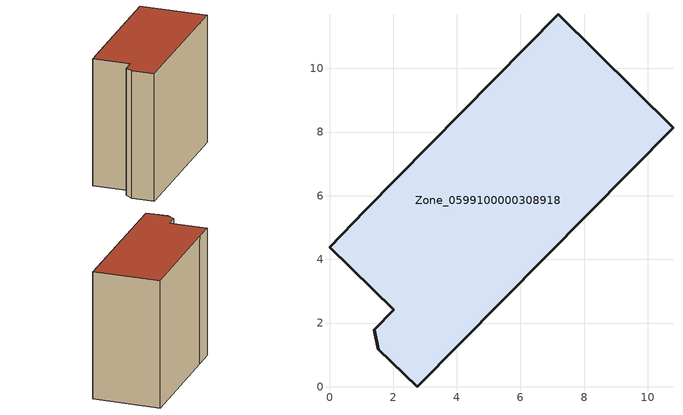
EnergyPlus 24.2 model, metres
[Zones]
Zone_0599100000308918
 floor ground (C_G): 0,4.38 1.13,5.54 7.19,11.7 10.79,8.14 2.76,0 1.53,1.18 1.41,1.79 2.01,2.42 z0
 wall outside (C_F): 1.13,5.54 0,4.38 2.01,2.42 1.41,1.79 1.53,1.18 2.76,0 10.79,8.14 7.19,11.7 1.13,5.54 z0:9.82
 roof outside (C_R): 1.53,1.18 2.76,0 10.79,8.14 7.19,11.7 1.13,5.54 0,4.38 2.01,2.42 1.41,1.79 z9.82
[BUILDING]
Pand.0599100000308918: North Axis=0; Terrain=City; Loads Convergence Tolerance Value=0.04; Temperature Convergence Tolerance Value=0.4; Solar Distribution=FullExterior; Maximum Number of Warmup Days=25; Minimum Number of Warmup Days=1
[Site:Location]
Rotterdam.The.Hague.AP_ZH_NLD Design_Conditions: Latitude=51.96; Longitude=4.45; Time Zone=1; Elevation=-4.5
[SITE:GROUNDTEMPERATURE:BUILDINGSURFACE]
18, 18, 18, 18, 18, 18, 18, 18, 18, 18, 18, 18
[MATERIAL] Thermal Absorptance=0.9; Solar Absorptance=0.7; Visible Absorptance=0.7
Name | Roughness | Thickness | Conductivity | Density | Specific Heat
G.TI.1946 | MediumSmooth | 0.15 | 1 | 540 | 1210
F.TI.1946 | Rough | 0.3 | 0.857143 | 1920 | 840
R.TI.1946 | MediumRough | 0.2 | 0.1 | 1500 | 1000
[CONSTRUCTION]
C_G: G.TI.1946
C_F: F.TI.1946
C_R: R.TI.1946
[ZONE]
Zone_0599100000308918: Type=1; Multiplier=1; Ceiling Height=Autocalculate; Volume=Autocalculate; Floor Area=autocalculate; Part of Total Floor Area=Yes
[ZONEINFILTRATION:DESIGNFLOWRATE]
Infil_Zone_0599100000308918: Zone or ZoneList or Space or SpaceList=Zone_0599100000308918; Schedule=AlwaysOn; Design Flow Rate Calculation Method=Flow/Area; Flow Rate per Floor Area=0.003; Constant Term Coefficient=1; Temperature Term Coefficient=0; Velocity Term Coefficient=0; Velocity Squared Term Coefficient=0
[HVACTEMPLATE:ZONE:IDEALLOADSAIRSYSTEM]
Zone_0599100000308918: Maximum Heating Supply Air Temperature=50; Minimum Cooling Supply Air Temperature=13; Maximum Heating Supply Air Humidity Ratio=0.0156; Minimum Cooling Supply Air Humidity Ratio=0.0077; Heating Limit=NoLimit; Cooling Limit=NoLimit; Dehumidification Control Type=ConstantSensibleHeatRatio; Cooling Sensible Heat Ratio=0.7; Dehumidification Setpoint=60; Humidification Control Type=None; Humidification Setpoint=30; Outdoor Air Method=None; Outdoor Air Flow Rate per Person=0.00944; Outdoor Air Flow Rate per Zone Floor Area=0; Outdoor Air Flow Rate per Zone=0; Demand Controlled Ventilation Type=None; Outdoor Air Economizer Type=NoEconomizer; Heat Recovery Type=None; Sensible Heat Recovery Effectiveness=0.7; Latent Heat Recovery Effectiveness=0.65
[ZONECONTROL:THERMOSTAT]
ThermostatControl_Zone_0599100000308918: Zone or ZoneList=Zone_0599100000308918; Control Type Schedule=DualSetpointControlType; Control 1=Thermostat_Zone_0599100000308918; Temperature Difference Between Cutout And Setpoint=0
[THERMOSTATSETPOINT:DUALSETPOINT]
Thermostat_Zone_0599100000308918: Heating Setpoint Temperature Schedule=HeatingSetpoint_Zone_0599100000308918; Cooling Setpoint Temperature Schedule=CoolingSetpoint_Zone_0599100000308918
[SCHEDULE:COMPACT]
HeatingSetpoint_Zone_0599100000308918: Through: 12/31, For: AllDays, Until: 24:00, 21
CoolingSetpoint_Zone_0599100000308918: Through: 12/31, For: AllDays, Until: 24:00, 24
DualSetpointControlType: Through: 12/31, For: AllDays, Until: 24:00, 4
AlwaysOn: Through: 12/31, For: AllDays, Until: 24:00, 1
